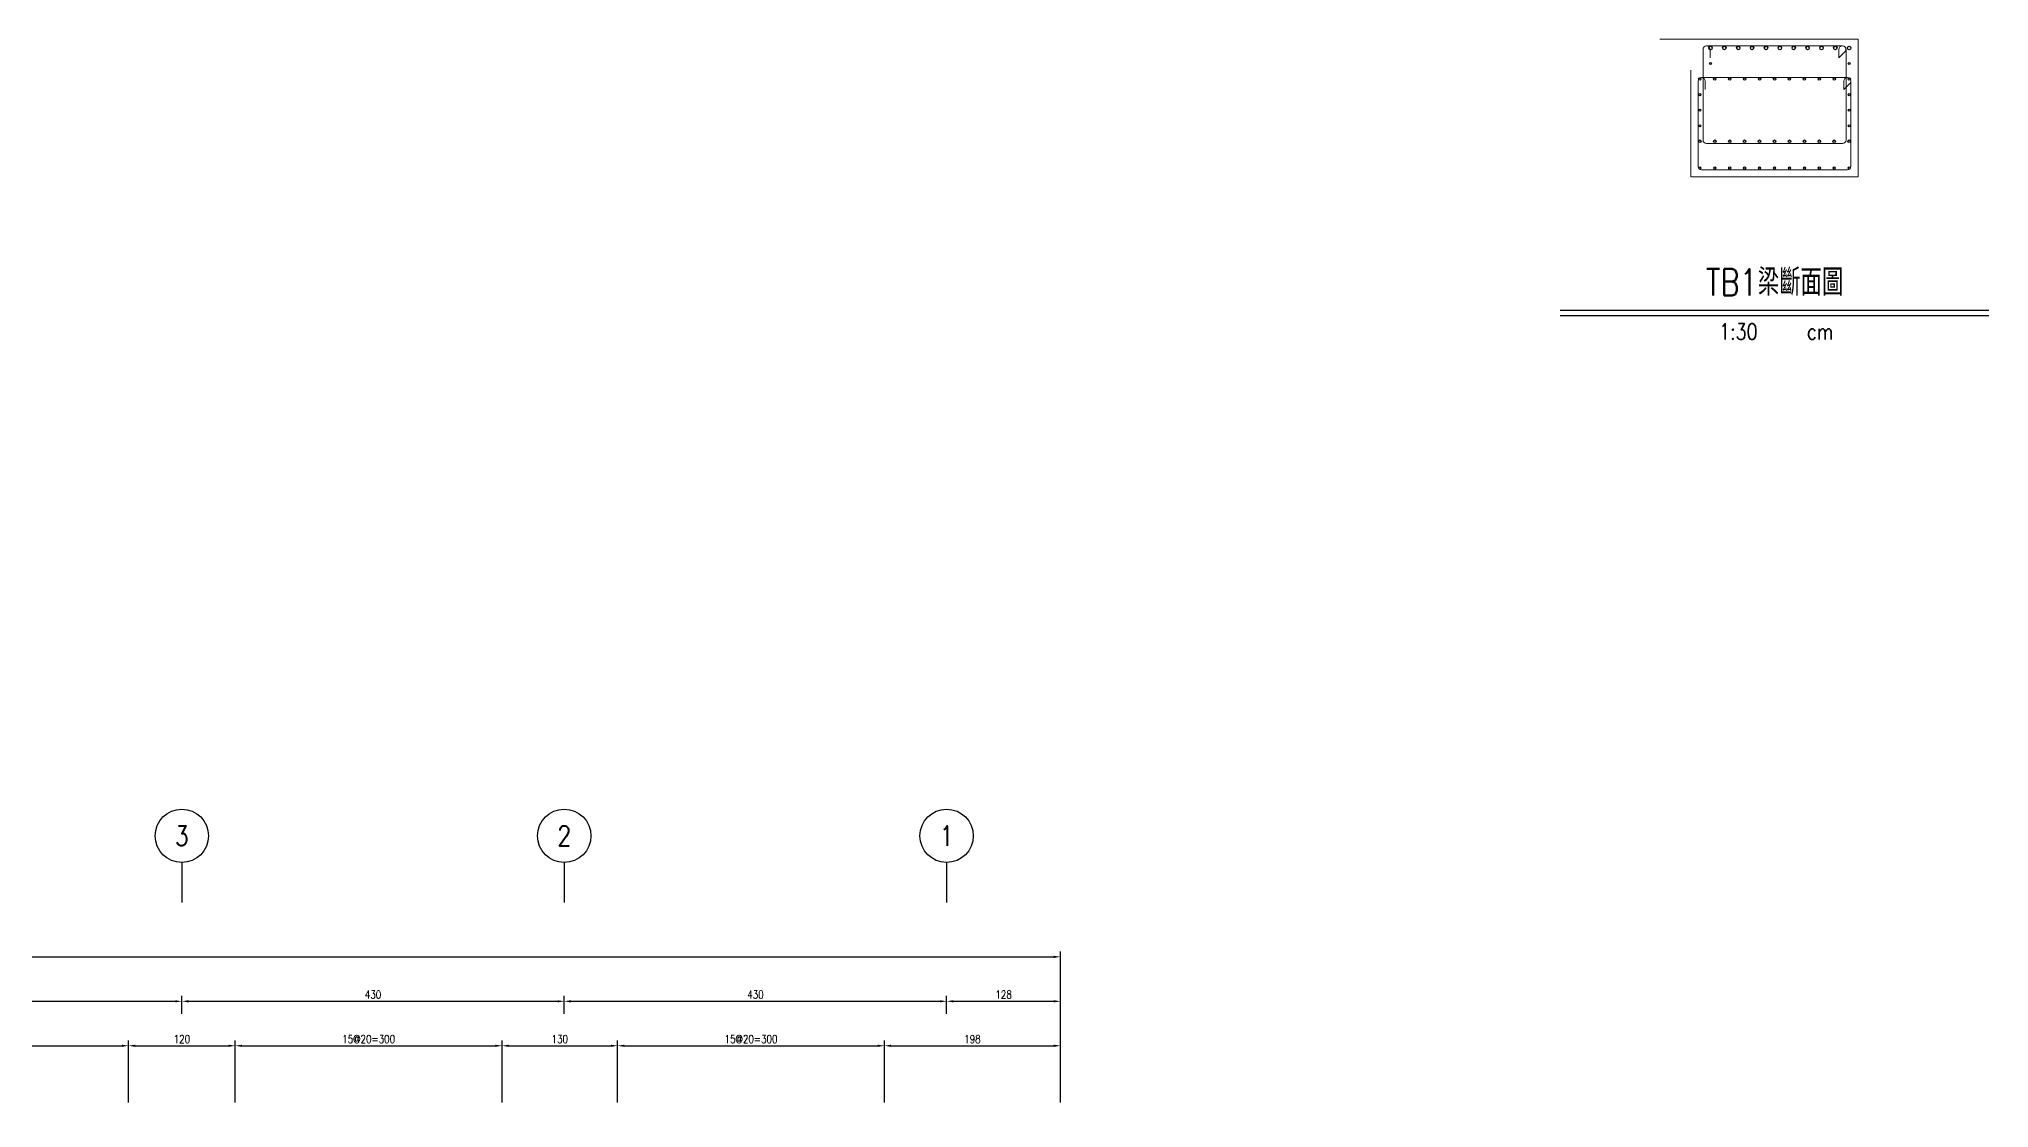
# Model space of a CAD drawing. Extents: x -4754 to 4976, y -19960 to 3841.
# Drawn here: x 2783 to 4976, y -12745 to -11543 of the extents above; entities that cross this region are included whole.
import ezdxf
from ezdxf.enums import TextEntityAlignment as Align

# ---------------------------------------------------------------- set-up
doc = ezdxf.new("R2010")
doc.units = 0
doc.header["$LTSCALE"] = 3
doc.layers.get('0').update_dxf_attribs({"linetype": 'CONTINUOUS'})
doc.layers.add('HB_0', color=7, linetype='CONTINUOUS', transparency=0.5)
for name, color, linetype in [('HB_DIM', 1, 'CONTINUOUS'), ('HB_TXT_CTEXT', 2, 'CONTINUOUS'), ('鋼筋', 3, 'CONTINUOUS')]:
    doc.layers.add(name, color=color, linetype=linetype)
doc.styles.get("Standard").update_dxf_attribs({"font": 'ROMANS.shx', "width": 0.8, "bigfont": 'chineset.shx'})
doc.dimstyles.new('30', dxfattribs={"dimscale": 3, "dimtxt": 3, "dimasz": 2.5, "dimexe": 2, "dimexo": 2, "dimgap": 1, "dimtad": 1, "dimdsep": 46, "dimtxsty": 'Standard', "dimcen": 0, "dimclrd": 256, "dimclre": 256, "dimclrt": 2, "dimadec": 0, "dimazin": 0, "dimtfac": 1, "dimtix": 1, "dimtmove": 2, "dimatfit": 3, "dimfxl": 1, "dimtolj": 1, "dimtzin": 0, "dimarcsym": 0})

# ---------------------------------------------------------------- blocks, each defined once
blk = doc.blocks.new('line_guide')
at = {"color": 4, "linetype": 'Continuous'}
blk.add_line((0, 0), (0, -45), dxfattribs=at)
blk.add_circle((0, 30), 30, dxfattribs=at)
at = {"color": 4, "linetype": 'Continuous', "width": 0.8}
blk.add_attdef('A', text='', height=22.5, dxfattribs=at).set_placement((0, 30), align=Align.MIDDLE)
blk = doc.blocks.new('*D332')
at = {"layer": 'HB_DIM', "linetype": 'Continuous', "lineweight": -2}
for p, q in [((2563.6, -12738.8), (2563.6, -12668.8)), ((2883.6, -12738.8), (2883.6, -12668.8)), ((2571.1, -12674.8), (2876.1, -12674.8))]:
    blk.add_line(p, q, dxfattribs=at)
at = {"layer": 'HB_DIM'}
for points in [[(2571.1, -12673.6), (2571.1, -12676.1), (2563.6, -12674.8)], [(2876.1, -12676.1), (2876.1, -12673.6), (2883.6, -12674.8)]]:
    blk.add_solid(points, dxfattribs=at)
at = {"layer": 'HB_DIM', "color": 2, "linetype": 'Continuous', "insert": (2723.6, -12667.3), "char_height": 9, "attachment_point": 5, "rotation": 0}
blk.add_mtext('\\A1;16@20=320', dxfattribs=at)
blk = doc.blocks.new('*D333')
at = {"layer": 'HB_DIM', "linetype": 'Continuous', "lineweight": -2}
for p, q in [((2883.6, -12738.8), (2883.6, -12668.8)), ((3003.6, -12738.8), (3003.6, -12668.8)), ((2891.1, -12674.8), (2996.1, -12674.8))]:
    blk.add_line(p, q, dxfattribs=at)
at = {"layer": 'HB_DIM'}
for points in [[(2891.1, -12673.6), (2891.1, -12676.1), (2883.6, -12674.8)], [(2996.1, -12676.1), (2996.1, -12673.6), (3003.6, -12674.8)]]:
    blk.add_solid(points, dxfattribs=at)
at = {"layer": 'HB_DIM', "color": 2, "linetype": 'Continuous', "insert": (2943.6, -12667.3), "char_height": 9, "attachment_point": 5, "rotation": 0}
blk.add_mtext('\\A1;120', dxfattribs=at)
blk = doc.blocks.new('*D334')
at = {"layer": 'HB_DIM', "linetype": 'Continuous', "lineweight": -2}
for p, q in [((3003.6, -12738.8), (3003.6, -12668.8)), ((3303.6, -12738.8), (3303.6, -12668.8)), ((3011.1, -12674.8), (3296.1, -12674.8))]:
    blk.add_line(p, q, dxfattribs=at)
at = {"layer": 'HB_DIM'}
for points in [[(3011.1, -12673.6), (3011.1, -12676.1), (3003.6, -12674.8)], [(3296.1, -12676.1), (3296.1, -12673.6), (3303.6, -12674.8)]]:
    blk.add_solid(points, dxfattribs=at)
at = {"layer": 'HB_DIM', "color": 2, "linetype": 'Continuous', "insert": (3153.6, -12667.3), "char_height": 9, "attachment_point": 5, "rotation": 0}
blk.add_mtext('\\A1;15@20=300', dxfattribs=at)
blk = doc.blocks.new('*D335')
at = {"layer": 'HB_DIM', "linetype": 'Continuous', "lineweight": -2}
for p, q in [((3303.6, -12738.8), (3303.6, -12668.8)), ((3433.6, -12738.8), (3433.6, -12668.8)), ((3311.1, -12674.8), (3426.1, -12674.8))]:
    blk.add_line(p, q, dxfattribs=at)
at = {"layer": 'HB_DIM'}
for points in [[(3311.1, -12673.6), (3311.1, -12676.1), (3303.6, -12674.8)], [(3426.1, -12676.1), (3426.1, -12673.6), (3433.6, -12674.8)]]:
    blk.add_solid(points, dxfattribs=at)
at = {"layer": 'HB_DIM', "color": 2, "linetype": 'Continuous', "insert": (3368.6, -12667.3), "char_height": 9, "attachment_point": 5, "rotation": 0}
blk.add_mtext('\\A1;130', dxfattribs=at)
blk = doc.blocks.new('*D336')
at = {"layer": 'HB_DIM', "linetype": 'Continuous', "lineweight": -2}
for p, q in [((3433.6, -12738.8), (3433.6, -12668.8)), ((3733.6, -12738.8), (3733.6, -12668.8)), ((3441.1, -12674.8), (3726.1, -12674.8))]:
    blk.add_line(p, q, dxfattribs=at)
at = {"layer": 'HB_DIM'}
for points in [[(3441.1, -12673.6), (3441.1, -12676.1), (3433.6, -12674.8)], [(3726.1, -12676.1), (3726.1, -12673.6), (3733.6, -12674.8)]]:
    blk.add_solid(points, dxfattribs=at)
at = {"layer": 'HB_DIM', "color": 2, "linetype": 'Continuous', "insert": (3583.6, -12667.3), "char_height": 9, "attachment_point": 5, "rotation": 0}
blk.add_mtext('\\A1;15@20=300', dxfattribs=at)
blk = doc.blocks.new('*D337')
at = {"layer": 'HB_DIM', "linetype": 'Continuous', "lineweight": -2}
for p, q in [((3733.6, -12738.8), (3733.6, -12668.8)), ((3931.6, -12738.8), (3931.6, -12668.8)), ((3741.1, -12674.8), (3924.1, -12674.8))]:
    blk.add_line(p, q, dxfattribs=at)
at = {"layer": 'HB_DIM'}
for points in [[(3741.1, -12673.6), (3741.1, -12676.1), (3733.6, -12674.8)], [(3924.1, -12676.1), (3924.1, -12673.6), (3931.6, -12674.8)]]:
    blk.add_solid(points, dxfattribs=at)
at = {"layer": 'HB_DIM', "color": 2, "linetype": 'Continuous', "insert": (3832.6, -12667.3), "char_height": 9, "attachment_point": 5, "rotation": 0}
blk.add_mtext('\\A1;198', dxfattribs=at)
blk = doc.blocks.new('*D338')
at = {"layer": 'HB_DIM', "linetype": 'Continuous', "lineweight": -2}
for p, q in [((-265.4, -12738.8), (-265.4, -12568.8)), ((-257.9, -12574.8), (3924.1, -12574.8)), ((3931.6, -12738.8), (3931.6, -12568.8))]:
    blk.add_line(p, q, dxfattribs=at)
at = {"layer": 'HB_DIM'}
for points in [[(-257.9, -12573.6), (-257.9, -12576.1), (-265.4, -12574.8)], [(3924.1, -12576.1), (3924.1, -12573.6), (3931.6, -12574.8)]]:
    blk.add_solid(points, dxfattribs=at)
at = {"layer": 'HB_DIM', "color": 2, "linetype": 'Continuous', "insert": (1833.1, -12567.3), "char_height": 9, "attachment_point": 5, "rotation": 0}
blk.add_mtext('\\A1;4197', dxfattribs=at)
blk = doc.blocks.new('*D346')
at = {"layer": 'HB_DIM', "linetype": 'Continuous', "lineweight": -2}
for p, q in [((2503.6, -12638.8), (2503.6, -12618.8)), ((2511.1, -12624.8), (2936.1, -12624.8)), ((2943.6, -12638.8), (2943.6, -12618.8))]:
    blk.add_line(p, q, dxfattribs=at)
at = {"layer": 'HB_DIM'}
for points in [[(2511.1, -12623.6), (2511.1, -12626.1), (2503.6, -12624.8)], [(2936.1, -12626.1), (2936.1, -12623.6), (2943.6, -12624.8)]]:
    blk.add_solid(points, dxfattribs=at)
at = {"layer": 'HB_DIM', "color": 2, "linetype": 'Continuous', "insert": (2723.6, -12617.3), "char_height": 9, "attachment_point": 5, "rotation": 0}
blk.add_mtext('\\A1;440', dxfattribs=at)
blk = doc.blocks.new('*D347')
at = {"layer": 'HB_DIM', "linetype": 'Continuous', "lineweight": -2}
for p, q in [((2943.6, -12638.8), (2943.6, -12618.8)), ((2951.1, -12624.8), (3366.1, -12624.8)), ((3373.6, -12638.8), (3373.6, -12618.8))]:
    blk.add_line(p, q, dxfattribs=at)
at = {"layer": 'HB_DIM'}
for points in [[(2951.1, -12623.6), (2951.1, -12626.1), (2943.6, -12624.8)], [(3366.1, -12626.1), (3366.1, -12623.6), (3373.6, -12624.8)]]:
    blk.add_solid(points, dxfattribs=at)
at = {"layer": 'HB_DIM', "color": 2, "linetype": 'Continuous', "insert": (3158.6, -12617.3), "char_height": 9, "attachment_point": 5, "rotation": 0}
blk.add_mtext('\\A1;430', dxfattribs=at)
blk = doc.blocks.new('*D348')
at = {"layer": 'HB_DIM', "linetype": 'Continuous', "lineweight": -2}
for p, q in [((3373.6, -12638.8), (3373.6, -12618.8)), ((3381.1, -12624.8), (3796.1, -12624.8)), ((3803.6, -12638.8), (3803.6, -12618.8))]:
    blk.add_line(p, q, dxfattribs=at)
at = {"layer": 'HB_DIM'}
for points in [[(3381.1, -12623.6), (3381.1, -12626.1), (3373.6, -12624.8)], [(3796.1, -12626.1), (3796.1, -12623.6), (3803.6, -12624.8)]]:
    blk.add_solid(points, dxfattribs=at)
at = {"layer": 'HB_DIM', "color": 2, "linetype": 'Continuous', "insert": (3588.6, -12617.3), "char_height": 9, "attachment_point": 5, "rotation": 0}
blk.add_mtext('\\A1;430', dxfattribs=at)
blk = doc.blocks.new('*D349')
at = {"layer": 'HB_DIM', "linetype": 'Continuous', "lineweight": -2}
for p, q in [((3803.6, -12638.8), (3803.6, -12618.8)), ((3811.1, -12624.8), (3924.1, -12624.8)), ((3931.6, -12738.8), (3931.6, -12618.8))]:
    blk.add_line(p, q, dxfattribs=at)
at = {"layer": 'HB_DIM'}
for points in [[(3811.1, -12623.6), (3811.1, -12626.1), (3803.6, -12624.8)], [(3924.1, -12626.1), (3924.1, -12623.6), (3931.6, -12624.8)]]:
    blk.add_solid(points, dxfattribs=at)
at = {"layer": 'HB_DIM', "color": 2, "linetype": 'Continuous', "insert": (3867.6, -12617.3), "char_height": 9, "attachment_point": 5, "rotation": 0}
blk.add_mtext('\\A1;128', dxfattribs=at)
blk = doc.blocks.new('title_beam')
at = {"color": 3, "linetype": 'Continuous'}
blk.add_line((-241.2, 0), (241.2, 0), dxfattribs=at)
at = {"color": 1, "linetype": 'Continuous'}
blk.add_line((-241.2, -6), (241.2, -6), dxfattribs=at)
at = {"color": 3, "linetype": 'Continuous', "width": 0.8}
blk.add_attdef('TITLE', text='', height=30, dxfattribs=at).set_placement((0, 33), align=Align.MIDDLE)
at = {"linetype": 'Continuous', "width": 0.8}
blk.add_attdef('SCALE', text='', height=18, dxfattribs=at).set_placement((-40.6, -24), align=Align.MIDDLE)
blk.add_attdef('CM', (36.5, -33), '', height=18, dxfattribs=at)
blk = doc.blocks.new('C')
at = {"color": 3, "linetype": 'Continuous'}
blk.add_circle((0, 0), 1.2, dxfattribs=at)

msp = doc.modelspace()

# ---------------------------------------------------------------- linework, layer by layer
at = {"layer": 'HB_0', "lineweight": 5}
msp.add_line((4605.573, -11542.788, 399.995), (4828.573, -11542.788, 399.995), dxfattribs=at)
msp.add_polyline3d([(4640.573, -11577.788, 399.995), (4640.573, -11697.788, 399.995), (4828.573, -11697.788, 399.995), (4828.573, -11542.788, 399.995)], dxfattribs=at)
at = {"layer": '鋼筋', "lineweight": 5}
for p, q in [((4654.168, -11554.517, 374.043), (4654.168, -11564.057, 374.091)), ((4654.168, -11656.384, 372.966), (4654.168, -11554.525, 372.453)), ((4811.003, -11550.542, 374.023), (4658.143, -11550.542, 374.023)), ((4662.118, -11554.525, 372.453), (4662.118, -11564.065, 372.501)), ((4807.028, -11564.065, 372.501), (4807.028, -11554.525, 372.453)), ((4814.978, -11554.525, 372.453), (4814.978, -11656.384, 372.966)), ((4807.068, -11564.073, 374.092), (4813.814, -11557.328, 374.058)), ((4648.668, -11590.064, 371.042), (4648.668, -11599.604, 371.09)), ((4648.668, -11685.93, 369.935), (4648.668, -11590.072, 369.452)), ((4816.503, -11586.089, 371.022), (4652.643, -11586.089, 371.022)), ((4656.618, -11590.072, 369.452), (4656.618, -11599.612, 369.5)), ((4812.528, -11599.612, 369.5), (4812.528, -11590.072, 369.452)), ((4812.568, -11599.621, 371.09), (4819.314, -11592.875, 371.056)), ((4820.478, -11590.072, 369.452), (4820.478, -11685.93, 369.935)), ((4811.003, -11660.359, 372.986), (4658.143, -11660.359, 372.986)), ((4816.503, -11689.905, 369.955), (4652.643, -11689.905, 369.955))]:
    msp.add_line(p, q, dxfattribs=at)
at = {"layer": '鋼筋', "lineweight": 5, "extrusion": (1.23285e-18, 0.005033, 0.999987)}
for centre in [(4658.143, -11556.253, 315.879), (4652.643, -11591.785, 312.699)]:
    msp.add_arc(centre, 3.975, 90, 180, dxfattribs=at)
at = {"layer": '鋼筋', "lineweight": 5, "extrusion": (-1.23285e-18, -0.005033, -0.999987)}
for centre, start, end in [((-4658.143, -11556.253, -314.289), 0, 180), ((-4811.003, -11556.253, -314.289), 0, 180), ((-4652.643, -11591.785, -311.109), 0, 180), ((-4816.503, -11591.785, -311.109), 0, 180), ((-4658.143, -11658.114, -314.289), 270, 0), ((-4811.003, -11658.114, -314.289), 180, 270), ((-4652.643, -11687.644, -311.109), 270, 0), ((-4816.503, -11687.644, -311.109), 180, 270)]:
    msp.add_arc(centre, 3.975, start, end, dxfattribs=at)
at = {"layer": '鋼筋', "lineweight": 5, "extrusion": (1.73472e-18, 0.005033, 0.999987)}
for centre in [(4811.003, -11556.253, 315.879), (4816.503, -11591.785, 312.699)]:
    msp.add_arc(centre, 3.975, 315, 90, dxfattribs=at)

# ---------------------------------------------------------------- block references
at = {"layer": 'HB_0', "linetype": 'Continuous'}
for p, values in [((2943.573, -12468.802), {'A': '3'}), ((3373.573, -12468.802), {'A': '2'}), ((3803.573, -12468.802), {'A': '1'})]:
    msp.add_blockref('line_guide', p, dxfattribs=at).add_auto_attribs(values)
at = {"layer": 'HB_TXT_CTEXT', "linetype": 'Continuous'}
msp.add_blockref('title_beam', (4734.573, -11847.788, 399.995), dxfattribs=at).add_auto_attribs({'TITLE': 'TB1梁斷面圖', 'SCALE': '1:30', 'CM': 'cm'})
at = {"layer": '鋼筋', "linetype": 'Continuous'}
for p, xscale, yscale, zscale in [((4662.573, -11552.891, 379.556), 1.61, 1.61, 1.61), ((4678.173, -11552.891, 379.556), 1.61, 1.61, 1.61), ((4693.773, -11552.891, 379.556), 1.61, 1.61, 1.61), ((4709.373, -11552.891, 379.556), 1.61, 1.61, 1.61), ((4724.973, -11552.891, 379.556), 1.61, 1.61, 1.61), ((4740.573, -11552.891, 379.556), 1.61, 1.61, 1.61), ((4756.173, -11552.891, 379.556), 1.61, 1.61, 1.61), ((4771.773, -11552.891, 379.556), 1.61, 1.61, 1.61), ((4787.373, -11552.891, 379.556), 1.61, 1.61, 1.61), ((4802.973, -11552.891, 379.556), 1.61, 1.61, 1.61), ((4818.573, -11552.891, 379.556), 1.61, 1.61, 1.61), ((4662.573, -11570.368, 384.134), 0.955, 0.955, 0.955), ((4818.573, -11570.368, 384.134), 0.955, 0.955, 0.955), ((4650.573, -11587.889, 379.671), 1.11, 1.11, 1.11), ((4667.373, -11587.889, 379.671), 1.11, 1.11, 1.11), ((4684.173, -11587.889, 379.671), 1.11, 1.11, 1.11), ((4700.973, -11587.889, 379.671), 1.11, 1.11, 1.11), ((4717.773, -11587.889, 379.671), 1.11, 1.11, 1.11), ((4734.573, -11587.889, 379.671), 1.11, 1.11, 1.11), ((4751.373, -11587.889, 379.671), 1.11, 1.11, 1.11), ((4768.173, -11587.889, 379.671), 1.11, 1.11, 1.11), ((4784.973, -11587.889, 379.671), 1.11, 1.11, 1.11), ((4801.773, -11587.889, 379.671), 1.11, 1.11, 1.11), ((4818.573, -11587.889, 379.671), 1.11, 1.11, 1.11), ((4650.573, -11605.392, 377.53), 0.955, 0.955, 0.955), ((4650.573, -11622.884, 377.618), 0.955, 0.955, 0.955), ((4818.573, -11605.392, 377.53), 0.955, 0.955, 0.955), ((4818.573, -11622.884, 377.618), 0.955, 0.955, 0.955), ((4650.573, -11640.376, 377.706), 0.955, 0.955, 0.955), ((4818.573, -11640.376, 377.706), 0.955, 0.955, 0.955), ((4650.573, -11657.819, 384.859), 1.27, 1.27, 1.27), ((4667.373, -11657.819, 384.859), 1.27, 1.27, 1.27), ((4684.173, -11657.819, 384.859), 1.27, 1.27, 1.27), ((4700.973, -11657.819, 384.859), 1.27, 1.27, 1.27), ((4717.773, -11657.819, 384.859), 1.27, 1.27, 1.27), ((4734.573, -11657.819, 384.859), 1.27, 1.27, 1.27), ((4751.373, -11657.819, 384.859), 1.27, 1.27, 1.27), ((4768.173, -11657.819, 384.859), 1.27, 1.27, 1.27), ((4784.973, -11657.819, 384.859), 1.27, 1.27, 1.27), ((4801.773, -11657.819, 384.859), 1.27, 1.27, 1.27), ((4818.573, -11657.819, 384.859), 1.27, 1.27, 1.27), ((4650.573, -11687.848, 381.226), 0.955, 0.955, 0.955), ((4667.373, -11687.848, 381.226), 0.955, 0.955, 0.955), ((4684.173, -11687.848, 381.226), 0.955, 0.955, 0.955), ((4700.973, -11687.848, 381.226), 0.955, 0.955, 0.955), ((4717.773, -11687.848, 381.226), 0.955, 0.955, 0.955), ((4734.573, -11687.848, 381.226), 0.955, 0.955, 0.955), ((4751.373, -11687.848, 381.226), 0.955, 0.955, 0.955), ((4768.173, -11687.848, 381.226), 0.955, 0.955, 0.955), ((4784.973, -11687.848, 381.226), 0.955, 0.955, 0.955), ((4801.773, -11687.848, 381.226), 0.955, 0.955, 0.955), ((4818.573, -11687.848, 381.226), 0.955, 0.955, 0.955)]:
    msp.add_blockref('C', p, dxfattribs=dict(at, xscale=xscale, yscale=yscale, zscale=zscale))

# ---------------------------------------------------------------- dimensions: what is measured, and where the dimension line sits
at = {"layer": 'HB_DIM', "linetype": 'Continuous'}
for base, p1, p2, picture, middle in [((3931.573, -12574.802), (-265.427, -12744.802), (3931.573, -12744.802), '*D338', (1833.073, -12567.302)), ((2943.573, -12624.802), (2503.573, -12644.802, -119), (2943.573, -12644.802, -559), '*D346', (2723.573, -12617.302)), ((3373.573, -12624.802), (2943.573, -12644.802, -559), (3373.573, -12644.802, -989), '*D347', (3158.573, -12617.302)), ((3803.573, -12624.802), (3373.573, -12644.802, -989), (3803.573, -12644.802, -1419), '*D348', (3588.573, -12617.302)), ((3931.573, -12624.802), (3803.573, -12644.802, -1419), (3931.573, -12744.802), '*D349', (3867.573, -12617.302)), ((3003.573, -12674.802), (2883.573, -12744.802, 45.395), (3003.573, -12744.802, 45.395), '*D333', (2943.573, -12667.302)), ((3433.573, -12674.802), (3303.573, -12744.802, 45.395), (3433.573, -12744.802, 45.395), '*D335', (3368.573, -12667.302)), ((3931.573, -12674.802), (3733.573, -12744.802, 45.395), (3931.573, -12744.802), '*D337', (3832.573, -12667.302))]:
    dim = msp.add_linear_dim(base=base, p1=p1, p2=p2, angle=0, dimstyle='30', override={"dimdec": 0, "dimpost": '<>'}, dxfattribs=at)
    dim.commit()
    dim.dimension.update_dxf_attribs({"geometry": picture, "text_midpoint": middle})
for base, p1, p2, text, picture, middle in [((2883.573, -12674.802), (2563.573, -12744.802, 45.395), (2883.573, -12744.802, 45.395), '16@20=<>', '*D332', (2723.573, -12667.302)), ((3303.573, -12674.802), (3003.573, -12744.802, 45.395), (3303.573, -12744.802, 45.395), '15@20=<>', '*D334', (3153.573, -12667.302)), ((3733.573, -12674.802), (3433.573, -12744.802, 45.395), (3733.573, -12744.802, 45.395), '15@20=<>', '*D336', (3583.573, -12667.302))]:
    dim = msp.add_linear_dim(base=base, p1=p1, p2=p2, angle=0, text=text, dimstyle='30', override={"dimdec": 0, "dimpost": '<>'}, dxfattribs=at)
    dim.commit()
    dim.dimension.update_dxf_attribs({"geometry": picture, "text_midpoint": middle})

doc.saveas('drawing.dxf')
